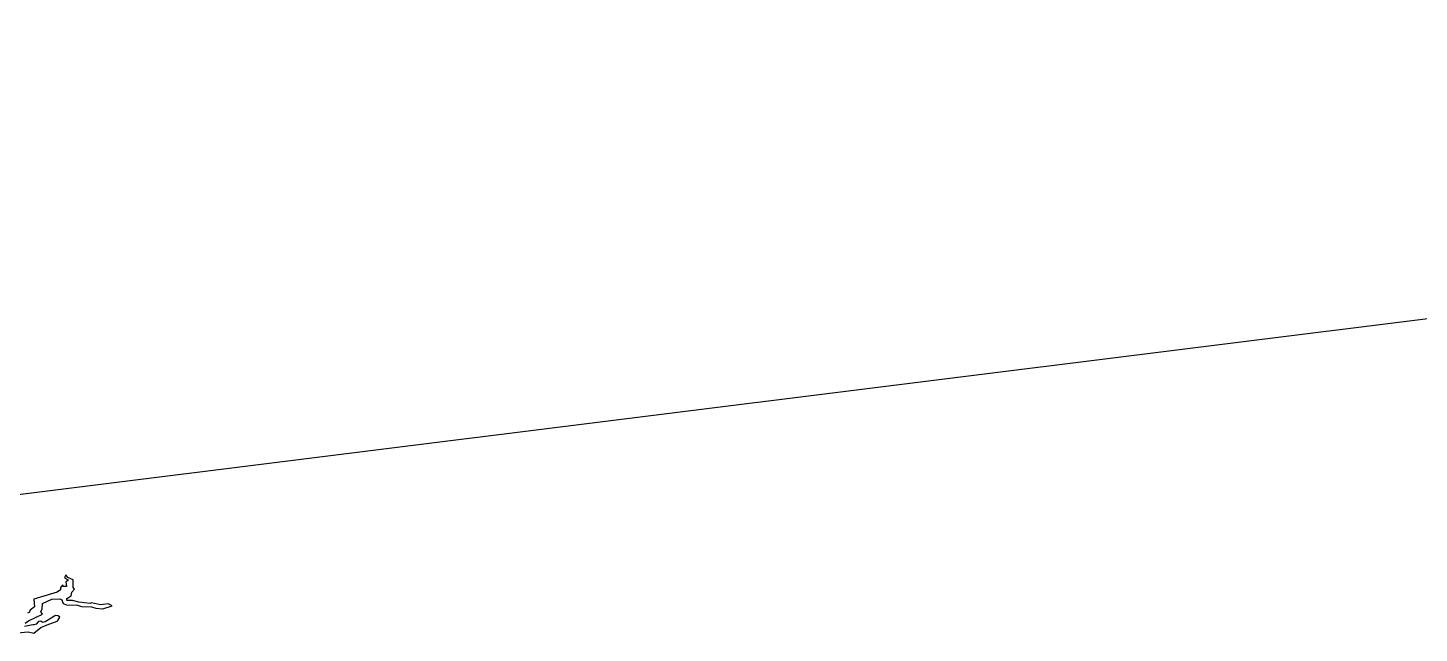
# Model space of a CAD drawing. Header units: inches. Extents: x -128.78 to -121.96, y 47.51 to 52.08.
# Drawn here: x -127.165 to -125.422, y 51.318 to 52.077 of the extents above; entities that cross this region are included whole.
import ezdxf

# ---------------------------------------------------------------- set-up
doc = ezdxf.new("R2010")
doc.units = ezdxf.units.IN
doc.header["$MEASUREMENT"] = 0
doc.layers.add('country_Clip', color=7, linetype='Continuous')

msp = doc.modelspace()

# ---------------------------------------------------------------- linework, layer by layer
at = {"layer": 'country_Clip'}
for points in [[(-127.5056, 51.4506), (-122.4941, 52.077)], [(-127.1688, 51.3303), (-127.1645, 51.3333), (-127.1472, 51.3418), (-127.149, 51.3448), (-127.1474, 51.3477), (-127.1472, 51.3548), (-127.1354, 51.3603), (-127.1252, 51.3608), (-127.1227, 51.3596), (-127.1213, 51.3551), (-127.117, 51.3534), (-127.1032, 51.3528), (-127.098, 51.3511), (-127.0855, 51.351), (-127.08, 51.3491), (-127.0715, 51.3485), (-127.0599, 51.352), (-127.0649, 51.3544), (-127.0742, 51.3533), (-127.0856, 51.3557), (-127.0872, 51.3549), (-127.1015, 51.3566), (-127.1092, 51.3588), (-127.1163, 51.3587), (-127.1165, 51.3613), (-127.1109, 51.3648), (-127.1101, 51.3694), (-127.1071, 51.3731), (-127.1087, 51.3751), (-127.1087, 51.3847), (-127.1154, 51.3875), (-127.1178, 51.391), (-127.1193, 51.3878), (-127.1144, 51.3842), (-127.1176, 51.3821), (-127.1171, 51.3765), (-127.1211, 51.3761), (-127.1214, 51.3786), (-127.1244, 51.3751), (-127.1243, 51.3721), (-127.1287, 51.3694), (-127.1579, 51.3606), (-127.1572, 51.3506), (-127.1624, 51.3468), (-127.1639, 51.3439), (-127.1657, 51.3429)], [(-127.1782, 51.3184), (-127.1649, 51.3195), (-127.1577, 51.3177), (-127.149, 51.3249), (-127.141, 51.3281), (-127.1287, 51.3329), (-127.1277, 51.3337), (-127.1254, 51.3379), (-127.1273, 51.3397), (-127.1309, 51.3398), (-127.1437, 51.3318), (-127.1468, 51.3312), (-127.1491, 51.3327), (-127.152, 51.3325), (-127.1548, 51.329), (-127.158, 51.3281), (-127.1593, 51.3281), (-127.1695, 51.3262)]]:
    msp.add_lwpolyline(points, dxfattribs=at)

doc.saveas('drawing.dxf')
